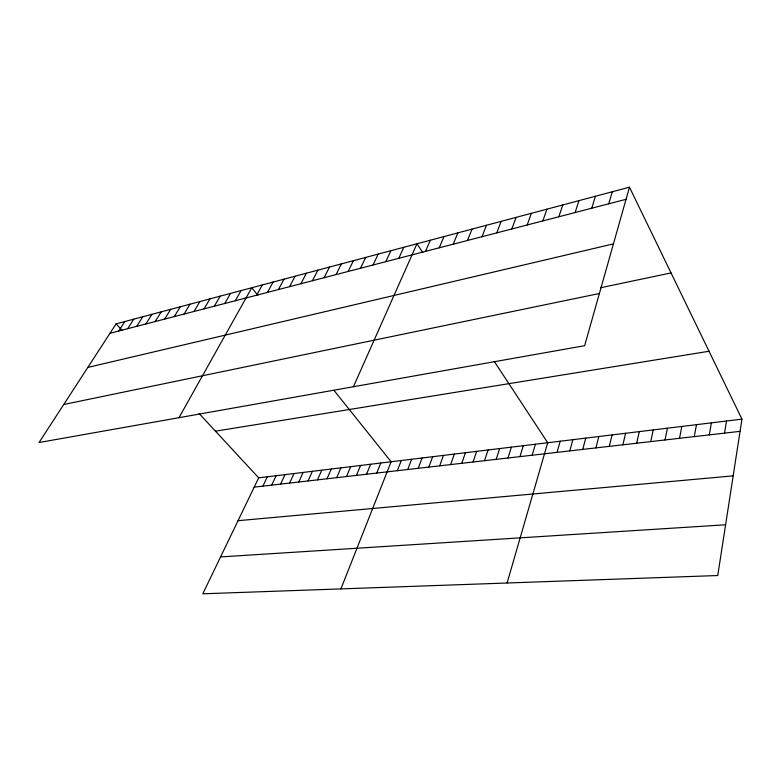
<?xml version="1.0" encoding="UTF-8"?>
<svg xmlns="http://www.w3.org/2000/svg" width="781" height="781" viewBox="0 0 781 781"><rect width="100%" height="100%" fill="white"/><g stroke="black" fill="none" stroke-linecap="round" stroke-linejoin="round"><path stroke-width="1.17" d="M741.95 419.143L717.749 575.529L202.796 593.804L258.687 477.835L741.95 419.143L629.466 187.196L116.096 323.871L39.05 442.524L584.637 345.69L629.466 187.196M724.534 433.133L726.535 421.018M709.265 434.88L711.384 422.853M694.26 436.608L696.496 424.659M679.509 438.297L681.842 426.446M664.992 439.967L667.433 428.193M650.729 441.607L653.258 429.911M636.691 443.217L639.317 431.61M622.877 444.809L625.601 433.27M609.287 446.361L612.099 434.91M595.923 447.904L598.812 436.53M582.763 449.407L585.74 438.112M569.808 450.901L572.863 439.683M557.058 452.365L560.192 441.216M507.094 583.007L547.706 442.739L494.236 361.359M532.144 455.225L535.415 444.223M608.711 203.821L612.284 191.765M519.97 456.621L523.309 445.697M591.744 208.224L595.454 196.246M507.982 457.998L511.389 447.142M575.119 212.539L578.965 200.639M496.169 459.355L499.645 448.577M484.532 460.692L488.066 449.983M558.825 216.767L562.789 204.944M473.071 462.01L476.664 451.359M461.776 463.299L465.427 452.726M542.844 220.916L546.925 209.171M450.647 464.578L454.357 454.073M439.683 465.837L443.442 455.401M527.185 224.987L531.373 213.311M428.867 467.087L432.684 456.709M511.819 228.97L516.124 217.372M418.216 468.307L422.072 457.998M407.711 469.508L411.616 459.267M496.745 232.884L501.158 221.355M397.353 470.699L401.297 460.517M481.965 236.721L486.465 225.26M340.916 588.903L391.135 461.756L334.043 390.461M376.754 473.071L380.796 463.006M467.448 240.489L472.056 229.106M366.533 474.243L370.614 464.246M453.214 244.189L457.9 232.865M356.448 475.395L360.568 465.466M346.5 476.537L350.669 466.667M439.234 247.811L444.008 236.565M336.699 477.669L340.897 467.858M425.508 251.375L430.37 240.197M327.024 478.782L331.261 469.02M317.486 479.876L321.762 470.182M353.422 386.732L416.976 243.77L422.814 252.644M308.075 480.95L312.38 471.314M398.798 258.316L403.816 247.265M298.791 482.023L303.135 472.437M289.634 483.068L294.007 473.55M385.804 261.684L390.89 250.711M280.604 484.113L284.997 474.643M373.035 265.003L378.18 254.089M271.681 485.128L276.113 475.727M262.885 486.143L267.346 476.791M360.48 268.264L365.703 257.418M348.15 271.456L353.432 260.678M336.035 274.609L341.375 263.89M324.115 277.704L329.514 267.053M312.4 280.74L317.857 270.158M300.88 283.728L306.386 273.204M289.556 286.676L295.111 276.21M278.417 289.566L284.011 279.159M267.453 292.406L273.096 282.068M256.676 295.208L262.357 284.928M178.995 417.689L251.785 287.74L257.779 295.228M235.306 300.753L241.075 290.6M224.723 303.506L230.532 293.402M214.316 306.201L220.154 296.165M204.075 308.866L209.943 298.879M193.991 311.482L199.897 301.554M184.072 314.06L189.998 304.19M174.3 316.588L180.265 306.787M164.684 319.087L170.678 309.335M155.214 321.547L161.228 311.853M145.891 323.969L151.934 314.323M136.714 326.351L142.767 316.764M127.664 328.703L133.746 319.165M118.751 331.007L124.853 321.538M109.975 333.292L626.03 199.321M87.814 367.421L613.427 243.887M600.706 287.73L671.035 272.92M63.73 404.509L599.398 293.5M215.478 431.18L709.031 351.255M254.206 487.139L740.056 431.346M238.029 520.693L733.174 475.863M220.574 556.921L725.598 524.783M116.096 323.871L122.148 330.402M199.057 413.442L258.687 477.835"/></g></svg>
